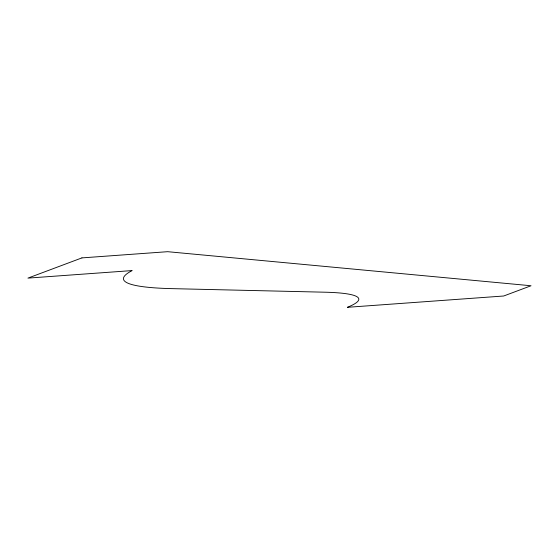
<?xml version="1.0" encoding="UTF-8"?>
<svg xmlns="http://www.w3.org/2000/svg" width="559" height="559" viewBox="0 0 559 559"><rect width="100%" height="100%" fill="white"/><g stroke="black" fill="none" stroke-linecap="round" stroke-linejoin="round"><path stroke-width="0.84" d="M81.921 257.895L27.95 278.109L132.155 270.577A234.99 25.784 -7 0 0 171.892 288.633L324.639 292.196A165.618 18.174 -7 0 1 347.391 307.31L503.694 296.004L531.05 285.754L167.637 251.69L81.921 257.895"/></g></svg>
